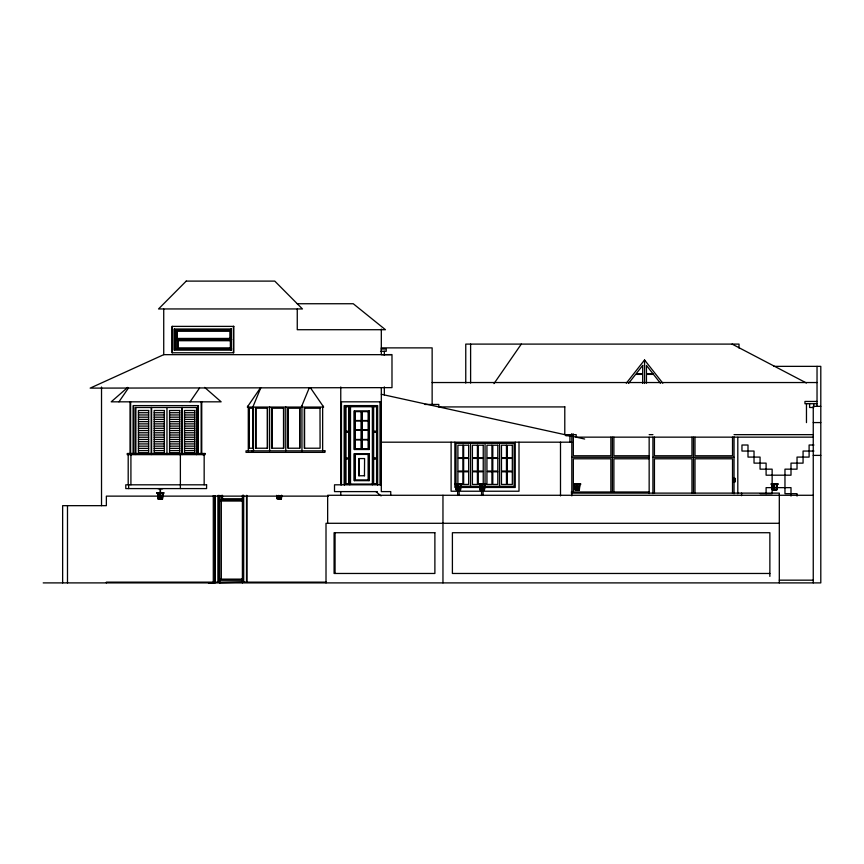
<?xml version="1.0" encoding="UTF-8"?>
<svg xmlns="http://www.w3.org/2000/svg" width="864" height="864" viewBox="0 0 864 864"><rect width="100%" height="100%" fill="white"/><g stroke="black" fill="none" stroke-linecap="round" stroke-linejoin="round"><path stroke-width="1.3" d="M213.3 582.898L213.3 495.536M162.194 499.154L162.724 492.815M280.778 498.593L281.005 495.947M281.038 498.884L281.34 495.353M281.124 498.593L281.351 495.947M459.95 489.802L460.404 484.499L458.19 484.499L458.32 489.802M460.21 490.093L460.717 483.916M483.872 489.802L484.326 484.499L482.112 484.499L482.242 489.802L484.434 489.802M484.132 490.093L484.639 483.916M578.75 489.802L579.204 484.499L576.99 484.499L577.12 489.802L579.312 489.802M579.01 490.093L579.517 483.916M776.164 489.802L776.617 484.499L774.403 484.499L774.533 489.802M776.423 490.093L776.93 483.916M162.346 498.852L162.94 493.409M281.178 498.593L281.47 495.947M281.632 495.947L281.34 498.593L277.117 498.593M281.75 495.353L281.372 498.884L277.085 498.884L276.707 495.353M460.35 489.802L460.782 485.827M484.855 484.499L484.272 489.802L485.017 484.499M485.104 484.207L484.456 490.093L480.179 490.093L479.542 483.916M579.29 488.473L579.733 484.499M776.995 485.827L776.563 489.802L777.298 484.499M252.839 407.063L260.744 387.914M301.342 407.063L309.236 387.914M260.464 387.839L247.288 407.063L323.665 407.063L310.478 387.839M118.951 401.825L128.434 388.022M190.08 401.825L199.552 388.022M493.992 383.605L521.294 344.099M626.303 383.206L644.555 359.975L662.818 383.206M628.582 383.357L635.623 374.393L642.676 374.393L642.676 383.357M127.71 387.396L111.218 401.825L221.141 401.825L204.649 387.396M391.014 354.661L163.728 354.661L90.169 388.12L391.986 387.634L391.986 354.596L381.316 354.661L381.316 329.065M208.451 582.898L215.46 582.757M219.769 582.671L244.555 582.163M297.259 303.739L353.257 303.739L385.452 329.713L297.259 329.713L297.259 309.064M231.142 330.145L175.403 330.145L175.403 349.002L231.725 349.002M230.364 331.279L177.152 331.279L177.152 338.44L230.364 338.44M231.725 339.574L176.18 339.574L176.18 330.145M381.316 347.879L432.14 347.879L432.14 404.46M381.046 349.002L386.219 349.002L386.219 351.27L380.516 351.27M773.885 366.358L820.8 366.358L820.8 582.898L43.2 582.898M432.14 382.536L817.031 382.536M817.031 401.447L804.956 401.447L804.956 403.704L817.031 403.704M424.969 404.46L438.804 404.46L438.804 406.922L564.786 406.922M820.8 406.35L813.251 406.35L813.251 582.898M373.043 406.728L349.823 406.728L349.823 484.812M813.748 407.484L809.6 407.484L809.6 403.704M320.09 408.229L304.42 408.229L304.42 448.222L320.09 448.222L320.004 408.229M138.445 412.722L148.63 412.722M154.192 412.722L164.376 412.722M169.549 412.722L179.734 412.722M184.518 412.722L194.692 412.722M138.445 414.958L148.63 414.958M154.192 414.958L164.376 414.958M169.549 414.958L179.734 414.958M184.518 414.958L194.692 414.958M138.445 417.182L148.63 417.182M154.192 417.182L164.376 417.182M169.549 417.182L179.734 417.182M184.518 417.182L194.692 417.182M138.445 419.407L148.63 419.407M154.192 419.407L164.376 419.407M169.549 419.407L179.734 419.407M184.518 419.407L194.692 419.407M138.445 421.643L148.63 421.643M154.192 421.643L164.376 421.643M169.549 421.643L179.734 421.643M184.518 421.643L194.692 421.643M813.251 422.572L820.8 422.572M138.445 423.868L148.63 423.868M154.192 423.868L164.376 423.868M169.549 423.868L179.734 423.868M184.518 423.868L194.692 423.868M138.445 426.092L148.63 426.092M154.192 426.092L164.376 426.092M169.549 426.092L179.734 426.092M184.518 426.092L194.692 426.092M138.445 428.317L148.63 428.317M154.192 428.317L164.376 428.317M169.549 428.317L179.734 428.317M184.518 428.317L194.692 428.317M138.445 430.553L148.63 430.553M154.192 430.553L164.376 430.553M169.549 430.553L179.734 430.553M184.518 430.553L194.692 430.553M138.445 432.778L148.63 432.778M154.192 432.778L164.376 432.778M169.549 432.778L179.734 432.778M184.518 432.778L194.692 432.778M649.156 434.646L652.925 434.646M734.033 434.646L813.002 434.646M138.445 435.002L148.63 435.002M154.192 435.002L164.376 435.002M169.549 435.002L179.734 435.002M184.518 435.002L194.692 435.002M565.888 435.769L569.938 435.769L569.938 442.184M138.445 437.238L148.63 437.238M154.192 437.238L164.376 437.238M169.549 437.238L179.734 437.238M184.518 437.238L194.692 437.238M812.992 437.152L576.18 437.152L576.18 434.646L564.786 434.646L564.786 406.696M138.445 439.463L148.63 439.463M154.192 439.463L164.376 439.463M169.549 439.463L179.734 439.463M184.518 439.463L194.692 439.463M138.445 441.688L148.63 441.688M154.192 441.688L164.376 441.688M169.549 441.688L179.734 441.688M184.518 441.688L194.692 441.688M381.316 442.184L571.817 442.184M138.445 443.923L148.63 443.923M154.192 443.923L164.376 443.923M169.549 443.923L179.734 443.923M184.518 443.923L194.692 443.923M813.931 445.014L809.104 445.014L809.104 457.088L797.029 457.088L797.029 469.163L784.966 469.163L784.966 493.679L797.029 493.679L797.029 496.098M463.266 445.208L457.898 445.208L457.898 457.65L462.888 457.65L462.888 445.208M138.445 446.148L148.63 446.148M154.192 446.148L164.376 446.148M169.549 446.148L179.734 446.148M184.518 446.148L194.692 446.148M138.445 448.373L148.63 448.373M154.192 448.373L164.376 448.373M169.549 448.373L179.734 448.373M138.445 450.598L148.63 450.598M154.192 450.598L164.376 450.598M169.549 450.598L179.734 450.598M184.518 450.598L194.692 450.598M813.931 451.051L803.066 451.051L803.066 463.126L791.003 463.126L791.003 475.189L766.098 475.189L766.098 463.126L754.024 463.126L754.024 451.051L741.96 451.051L741.96 445.014L747.997 445.014L747.997 457.088L760.061 457.088L760.061 469.163L772.135 469.163L772.135 493.679L760.061 493.679M203.202 455.015L204.163 455.015M813.251 455.393L820.8 455.393M648.734 455.771L613.883 455.771L613.883 437.13M571.817 457.272L649.004 457.272M652.925 457.272L734.033 457.272M648.734 458.784L613.883 458.784L613.883 492.059M364.586 475.762L358.819 475.762L358.819 458.557L364.586 458.557L364.457 475.762M735.458 478.397L732.899 478.397L732.899 479.531L735.458 479.531M735.458 480.665L732.899 480.665L732.899 481.799L735.458 481.799M349.823 484.056L373.043 484.056M454.885 483.916L461.916 483.916M478.807 483.916L485.838 483.916M573.685 483.916L580.716 483.916M771.088 483.916L778.129 483.916M454.885 484.207L461.916 484.207M478.807 484.207L485.838 484.207M573.685 484.207L580.716 484.207M771.088 484.207L778.129 484.207M460.393 484.434L462.888 484.434L462.888 471.798L457.898 471.798L457.898 484.434M479.628 484.499L481.604 484.499L481.745 489.802L480.2 489.802M574.506 484.499L576.482 484.499L576.623 489.802L575.078 489.802M381.316 484.812L334.508 484.812L334.508 491.605L377.384 491.605M459.972 486.324L479.768 486.324M483.732 486.324L514.102 486.324L514.102 443.318L456.008 443.318L456.008 486.324M460.242 487.458L480.362 487.458M484.38 487.458L515.236 487.458L515.236 442.184M772.135 487.642L766.098 487.642L766.098 493.679M775.721 487.642L791.003 487.642L791.003 496.098M158.123 488.776L162.637 488.776M456.278 489.802L460.512 489.802M776.725 489.802L772.492 489.802L771.919 484.499M571.277 491.983L649.156 491.983M156.73 492.815L163.955 492.815M156.73 493.117L163.955 493.117M571.277 493.117L779.306 493.117L779.306 582.898M162.756 493.409L162.281 498.852M813.251 495.277L327.65 495.277L327.65 523.292M159.03 496.13L106.369 496.13L106.369 505.667L62.64 505.667L62.64 582.898M161.6 496.13L328.417 496.13M158.177 498.852L159.754 498.852L159.613 493.409L157.756 493.409L158.339 498.852L158.004 494.5M219.769 499.9L242.622 499.9M219.769 501.034L242.622 501.034M779.306 523.292L326.009 523.292L326.009 582.898M769.867 573.469L452.401 573.469L452.401 532.721L769.867 532.721L769.867 576.385M242.622 579.128L219.38 579.128L219.38 580.252L242.395 580.252M779.306 580.165L813.251 580.165M326.214 582.142L106.369 582.142L106.369 582.898M184.518 448.373L194.692 448.492M381.316 394.276L584.669 439.02M732.1 344.099L806.425 382.99M375.905 491.605L381.067 495.925M660.42 383.216L653.486 374.393L646.445 374.393L646.445 383.216M772.654 489.802L772.081 484.499L773.896 484.499L774.025 489.802M574.668 484.499L575.251 489.802M479.79 484.499L480.373 489.802M456.451 489.802L455.868 484.499L457.682 484.499L457.823 489.802M276.988 495.947L277.279 498.593M772.578 484.499L772.805 487.156M772.243 484.499L772.783 490.093M480.514 487.156L480.751 489.802M480.179 487.156L480.492 490.093M456.365 484.499L456.592 487.156M456.03 484.499L456.57 490.093M158.35 494.5L158.544 496.67M158.047 494.316L158.468 499.154M774.252 490.093L774.112 483.916M576.85 490.093L576.698 483.916M481.972 490.093L481.82 483.916M457.898 484.207L458.05 490.093M279.083 495.947L279.148 498.593M278.791 495.353L278.878 498.884M278.586 495.947L278.651 498.593M159.98 499.154L159.829 492.815M817.031 366.358L817.031 406.35M813.748 403.704L813.748 406.22M806.468 403.704L806.468 422.604M777.395 483.916L776.747 490.093L772.47 490.093L771.833 483.916M741.582 493.117L741.582 495.72M739.022 348.03L739.022 344.099L465.761 344.099L465.761 383.065M737.802 437.324L737.802 493.744M734.033 436.871L734.033 493.776M733.655 479.531L733.655 480.665M732.521 437.13L732.521 455.771L694.991 455.771L694.991 437.13M732.521 493.387L732.521 458.784L694.991 458.784L694.991 493.387M693.479 437.173L693.479 493.463M691.967 437.13L691.967 455.771L654.437 455.771L654.437 437.13M691.967 493.387L691.967 458.784L654.437 458.784L654.437 493.387M652.925 437.173L652.925 493.582M649.156 437.324L649.156 493.582M644.555 359.975L644.555 383.476M612.371 437.173L612.371 492.124M610.87 437.13L610.87 455.771L573.329 455.771L573.329 433.912M610.87 492.059L610.87 458.784L573.329 458.784L573.329 492.059M579.982 483.916L579.334 490.093L575.057 490.093L574.42 483.916M571.817 433.588L571.817 495.893M560.498 442.184L560.498 495.893M519.005 442.184L519.005 491.227L451.105 491.227L451.105 442.184M499.576 443.318L499.576 486.324M485.05 443.318L485.05 486.324M483.235 484.434L483.235 471.798L478.235 471.798L478.235 484.434M483.073 490.093L483.073 495.482M481.561 490.093L481.561 495.482M470.61 344.099L470.61 383.065M470.534 443.318L470.534 486.324M461.182 483.916L460.544 490.093L456.257 490.093L455.62 483.916M459.151 490.093L459.151 495.482M457.639 490.093L457.639 495.482M454.874 442.184L454.874 487.458M442.962 495.277L442.962 582.898M390.744 494.996L390.744 491.605L381.316 491.605L381.316 387.666M384.329 351.27L384.329 355.212M384.329 386.878L384.329 394.934M380.462 484.812L380.462 401.825L341.453 401.825L341.453 484.812M380.192 401.825L380.192 484.812M377.644 484.812L377.644 405.594L344.272 405.594L344.272 484.812M377.374 405.594L377.374 484.812M376.585 406.728L376.585 431.19M376.585 432.324L376.585 457.92M376.585 459.043L376.585 483.678M373.561 406.728L373.561 431.19M373.561 432.324L373.561 457.92M373.561 459.043L373.561 483.678M372.362 406.728L372.362 484.812M369.036 410.875L369.036 449.507M369.036 453.654L369.036 480.665M368.323 411.631L368.323 420.53M368.323 420.908L368.323 429.808M368.323 430.186L368.323 439.463M368.323 439.852L368.323 448.751M368.323 454.41L368.323 479.909M362.124 411.631L362.124 420.53M362.124 420.908L362.124 429.808M362.124 430.186L362.124 439.463M362.124 439.852L362.124 448.751M361.282 411.631L361.282 420.53M361.282 420.908L361.282 429.808M361.282 430.186L361.282 439.474M361.282 439.852L361.282 448.751M358.96 458.557L358.96 475.762M355.082 411.631L355.082 420.53M355.082 420.908L355.082 429.808M355.082 430.186L355.082 439.474M355.082 439.852L355.082 448.751M355.082 454.41L355.082 479.909M354.38 410.875L354.38 449.507M354.38 453.654L354.38 480.665M350.503 406.728L350.503 484.056M348.775 406.728L348.775 431.19M348.775 432.324L348.775 457.92M348.775 459.043L348.775 483.678M345.74 406.728L345.74 431.19M345.74 432.324L345.74 457.92M345.74 459.043L345.74 483.678M344.542 405.594L344.542 484.812M340.762 386.975L340.762 484.812M340.762 491.605L340.762 494.996M335.059 532.721L335.059 573.469M322.65 405.594L322.65 450.857M304.506 408.229L304.506 448.222M301.946 405.594L301.946 450.857M301.644 450.857L301.644 452.369M299.678 408.229L299.678 448.222M288.241 408.229L288.241 448.222M285.779 406.922L285.779 450.857M283.522 408.229L283.522 448.222M272.074 408.229L272.074 448.222M269.611 406.922L269.611 450.857M267.354 408.229L267.354 448.222M255.906 408.229L255.906 448.222M253.454 406.922L253.454 450.857M252.817 408.229L252.817 448.222M251.813 450.857L251.813 452.369M249.296 408.229L249.296 448.222M248.292 405.594L248.292 450.857M246.92 495.407L246.92 582.142M246.532 495.407L246.532 582.142M243.691 495.407L243.691 582.142M243.302 495.407L243.302 582.142M243.162 495.396L243.162 498.755L222.307 498.755L222.307 495.396M242.968 495.396L242.968 498.755M242.395 495.374L242.395 582.898M242.006 579.128L242.006 580.252M233.399 326.376L233.399 352.782M231.142 329.011L231.142 350.136M230.753 340.708L230.753 347.879M230.364 330.145L230.364 349.002M230.17 331.279L230.17 338.44M222.502 495.396L222.502 498.755M221.324 495.374L221.324 499.9M221.324 501.034L221.324 579.128M219.769 495.374L219.769 582.898M218.473 495.407L218.473 582.142M218.084 495.407L218.084 582.142M215.244 495.86L215.244 582.142M214.855 495.86L214.855 582.142M204.163 453.503L204.163 484.812M201.744 401.825L201.744 454.021M201.161 401.825L201.161 454.021M198.126 453.935L198.126 405.594L133.272 405.594L133.272 453.935M197.932 405.594L197.932 453.935M196.506 454.637L196.506 407.484L135.086 407.484L135.086 454.507M182.315 407.484L182.315 454.507M181.926 407.484L181.926 454.507M180.382 454.637L180.382 488.581M179.798 453.503L179.798 454.637M177.93 340.708L177.93 347.879M177.347 331.279L177.347 338.44M176.764 339.574L176.764 349.002M174.431 329.011L174.431 350.136M172.368 326.376L172.368 352.782M166.957 407.484L166.957 454.507M163.728 309.096L163.728 354.661M163.199 492.815L162.54 499.154L158.155 499.154L157.496 492.815M160.466 488.776L160.466 492.815M160.218 488.776L160.218 492.815M151.6 407.484L151.6 454.507M151.211 407.484L151.211 454.507M135.864 407.484L135.864 454.507M133.466 405.594L133.466 453.935M131.501 453.503L131.501 454.637M130.918 453.503L130.918 484.812M130.626 401.825L130.626 454.021M130.334 453.503L130.334 454.637M130.043 401.825L130.043 454.021M128.65 484.812L128.65 488.581M128.196 453.503L128.196 484.812M101.52 387.007L101.52 505.667M67.489 505.667L67.489 582.898M162.4 493.409L161.935 498.852L160.261 498.852L160.132 493.409L162.4 493.409M642.676 365.429L636.217 373.637L642.676 373.637L642.676 365.429M186.224 281.102L158.544 308.945L302.432 308.945L274.763 281.102L186.224 281.102M233.788 326.376L171.979 326.376L171.979 352.782L233.788 352.782L233.788 326.376M231.336 329.011L174.236 329.011L174.236 350.136L231.336 350.136L231.336 329.011M230.947 340.708L177.736 340.708L177.736 347.879L230.947 347.879L230.947 340.708M652.892 373.637L646.445 373.637L646.445 365.429L652.892 373.637M348.905 406.728L345.6 406.728L345.6 431.19L348.905 431.19L348.905 406.728M376.726 406.728L373.421 406.728L373.421 431.19L376.726 431.19L376.726 406.728M253.184 408.229L248.929 408.229L248.929 448.222L253.184 448.222L253.184 408.229M267.548 408.229L255.712 408.229L255.712 448.222L267.548 448.222L267.548 408.229M283.716 408.229L271.879 408.229L271.879 448.222L283.716 448.222L283.716 408.229M299.873 408.229L288.047 408.229L288.047 448.222L299.873 448.222L299.873 408.229M148.63 410.497L138.445 410.497L138.445 452.833L148.63 452.833L148.63 410.497M164.376 410.497L154.192 410.497L154.192 452.833L164.376 452.833L164.376 410.497M179.734 410.497L169.549 410.497L169.549 452.833L179.734 452.833L179.734 410.497M194.692 410.497L184.518 410.497L184.518 452.714L194.692 452.833L194.692 410.497M369.166 410.875L354.24 410.875L354.24 449.507L369.166 449.507L369.166 410.875M361.422 411.631L354.942 411.631L354.942 420.53L361.422 420.53L361.422 411.631M368.464 411.631L361.994 411.631L361.994 420.53L368.464 420.53L368.464 411.631M361.422 420.908L354.942 420.908L354.942 429.808L361.422 429.808L361.422 420.908M368.464 420.908L361.994 420.908L361.994 429.808L368.464 429.808L368.464 420.908M361.422 430.186L354.942 430.186L354.942 439.474L361.422 439.474L361.422 430.186M368.464 430.186L361.994 430.186L361.994 439.463L368.464 439.463L368.464 430.186M348.905 432.324L345.6 432.324L345.6 457.92L348.905 457.92L348.905 432.324M376.726 432.324L373.421 432.324L373.421 457.92L376.726 457.92L376.726 432.324M361.422 439.852L354.942 439.852L354.942 448.751L361.422 448.751L361.422 439.852M368.464 439.852L361.994 439.852L361.994 448.751L368.464 448.751L368.464 439.852M468.644 445.208L463.644 445.208L463.644 457.65L468.644 457.65L468.644 445.208M477.414 445.208L472.414 445.208L472.414 457.65L477.414 457.65L477.414 445.208M483.235 445.208L478.235 445.208L478.235 457.65L483.235 457.65L483.235 445.208M491.94 445.208L486.94 445.208L486.94 457.65L491.94 457.65L491.94 445.208M497.804 445.208L492.804 445.208L492.804 457.65L497.804 457.65L497.804 445.208M506.466 445.208L501.466 445.208L501.466 457.65L506.466 457.65L506.466 445.208M512.32 445.208L507.319 445.208L507.319 457.65L512.32 457.65L512.32 445.208M324.94 450.857L246.013 450.857L246.013 452.369L324.94 452.369L324.94 450.857M205.135 453.503L127.224 453.503L127.224 454.637L205.135 454.637L205.135 453.503M369.166 453.654L354.24 453.654L354.24 480.665L369.166 480.665L369.166 453.654M368.464 454.41L354.942 454.41L354.942 479.909L368.464 479.909L368.464 454.41M462.888 458.406L457.898 458.406L457.898 471.042L462.888 471.042L462.888 458.406M468.644 458.406L463.644 458.406L463.644 471.042L468.644 471.042L468.644 458.406M477.414 458.406L472.414 458.406L472.414 471.042L477.414 471.042L477.414 458.406M483.235 458.406L478.235 458.406L478.235 471.042L483.235 471.042L483.235 458.406M491.94 458.406L486.94 458.406L486.94 471.042L491.94 471.042L491.94 458.406M497.804 458.406L492.804 458.406L492.804 471.042L497.804 471.042L497.804 458.406M506.466 458.406L501.466 458.406L501.466 471.042L506.466 471.042L506.466 458.406M512.32 458.406L507.319 458.406L507.319 471.042L512.32 471.042L512.32 458.406M348.905 459.043L345.6 459.043L345.6 483.678L348.905 483.678L348.905 459.043M376.726 459.043L373.421 459.043L373.421 483.678L376.726 483.678L376.726 459.043M468.644 471.798L463.644 471.798L463.644 484.434L468.644 484.434L468.644 471.798M477.414 471.798L472.414 471.798L472.414 484.434L477.414 484.434L477.414 471.798M491.94 471.798L486.94 471.798L486.94 484.434L491.94 484.434L491.94 471.798M497.804 471.798L492.804 471.798L492.804 484.434L497.804 484.434L497.804 471.798M506.466 471.798L501.466 471.798L501.466 484.434L506.466 484.434L506.466 471.798M512.32 471.798L507.319 471.798L507.319 484.434L512.32 484.434L512.32 471.798M206.593 484.812L125.777 484.812L125.777 488.581L206.593 488.581L206.593 484.812M434.884 532.721L334.087 532.721L334.087 573.469L434.884 573.469L434.884 532.721"/></g></svg>
